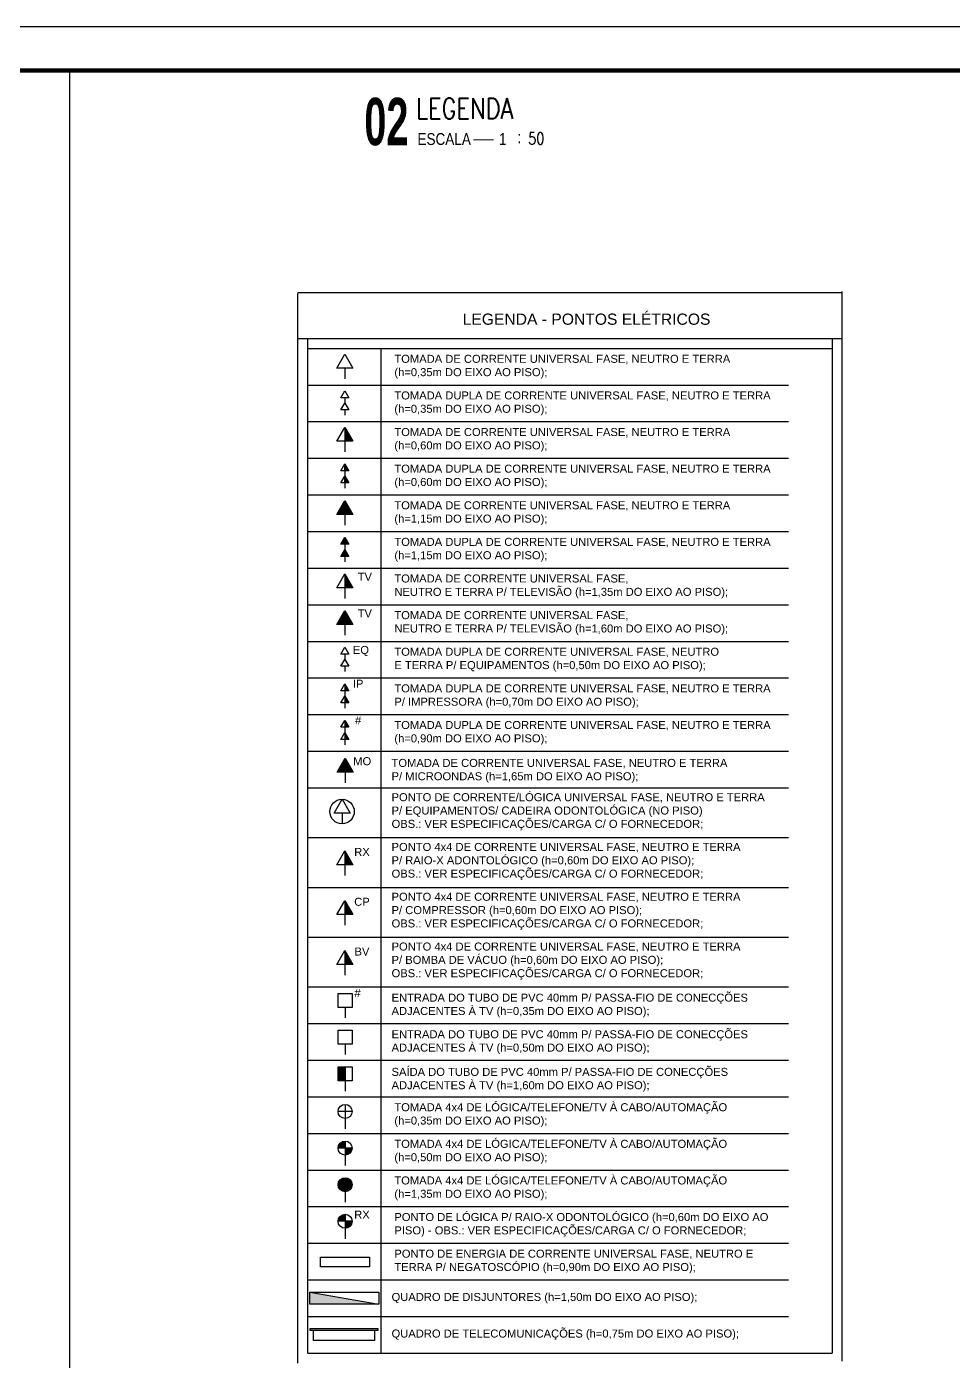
# Model space of a CAD drawing. Header units: millimetres. Extents: x 3040 to 3208, y 298 to 357.
# Drawn here: x 3165.43 to 3186.57, y 326.83 to 357.26 of the extents above; entities that cross this region are included whole.
import ezdxf
from ezdxf.enums import TextEntityAlignment as Align

# ---------------------------------------------------------------- set-up
doc = ezdxf.new("R2010")
doc.units = ezdxf.units.MM
doc.header["$MEASUREMENT"] = 0
doc.layers.get('0').update_dxf_attribs({"linetype": 'CONTINUOUS'})
for name, color, linetype in [('-HIDRO', 8, 'CONTINUOUS'), ('CABO-ILUM', 3, 'CONTINUOUS'), ('E-txt-g', 3, 'CONTINUOUS'), ('E-TXT-Y', 2, 'CONTINUOUS'), ("LINHA - PROJETU'S", 1, 'CONTINUOUS'), ('PL3', 3, 'CONTINUOUS'), ('Pontos Elétricos', 3, 'CONTINUOUS'), ('Pontos Elétricos e Luminotécnica', 3, 'CONTINUOUS'), ("PRANCHA - PROJETU'S", 7, 'CONTINUOUS'), ('TEXTO', 2, 'CONTINUOUS')]:
    doc.layers.add(name, color=color, linetype=linetype)
doc.layers.add('E-Txt-W', color=7, linetype='CONTINUOUS', lineweight=20)
doc.styles.add('ARIAL', font='arial.ttf', dxfattribs={"height": 2})
doc.styles.add('F2', font='ARIALN.TTF')
doc.styles.add('REG140', font='romans.shx', dxfattribs={"width": 0.8, "height": 0.35})
doc.styles.add('REG80', font='romans.shx', dxfattribs={"width": 0.8, "height": 0.2})
doc.styles.add('SANSSERIF2', font='sanssb__.ttf', dxfattribs={"width": 0.8})

# ---------------------------------------------------------------- blocks, each defined once
blk = doc.blocks.new('Tomada Média')
at = {"layer": 'PL3'}
blk.add_line((0, 0.08), (0, 0), dxfattribs=at)
blk.add_lwpolyline([(-0.06, 0.08), (0, 0.184), (0.06, 0.08)], close=True, dxfattribs=at)
blk = doc.blocks.new('ADFSGASDFG')
at = {"layer": "PRANCHA - PROJETU'S", "color": 1}
blk.add_lwpolyline([(276.578, 47.946), (360.678, 47.946), (360.678, 107.346), (276.578, 107.346)], close=True, dxfattribs=at)
at = {"layer": "PRANCHA - PROJETU'S", "color": 4, "const_width": 0.1}
blk.add_lwpolyline([(279.078, 106.346), (359.678, 106.346), (359.678, 48.946), (279.078, 48.946)], close=True, dxfattribs=at)
blk = doc.blocks.new('IND_DES')
at = {"layer": 'E-Txt-W', "color": 7}
blk.add_line((0.027, -0.243), (0.198, -0.243), dxfattribs=at)
at = {"layer": 'E-txt-g', "color": 7, "style": 'F2'}
for s, p in [('ESCALA', (-0.446, -0.286)), ('1', (0.243, -0.286)), (':', (0.399, -0.271))]:
    blk.add_text(s, height=0.1, dxfattribs=at).set_placement(p)
blk.add_attdef('ESCALA', (0.49, -0.281), '', height=0.1, dxfattribs=at)
at = {"layer": 'E-Txt-W', "color": 6, "style": 'F2'}
blk.add_attdef('00', text='', height=0.4, dxfattribs=at).set_placement((-0.708, -0.288), align=Align.CENTER)
at = {"layer": 'E-TXT-Y', "color": 7, "style": 'F2'}
for tag, p in [('PROJETO', (-0.456, 0.183)), ('DESENHO', (-0.458, -0.066))]:
    blk.add_attdef(tag, p, '', height=0.175, dxfattribs=at)

msp = doc.modelspace()

# ---------------------------------------------------------------- hatches: boundary and pattern name
at = {"layer": 'Pontos Elétricos'}
h = msp.add_hatch(color=251, dxfattribs=at)
h.dxf.hatch_style = 1
h.paths.add_polyline_path([(3172.687, 348.125), (3172.687, 347.81), (3172.869, 347.81)])
for points in [[(3172.687, 347.139), (3172.778, 347.139), (3172.687, 347.296)], [(3172.687, 346.859), (3172.778, 346.859), (3172.687, 347.017)], [(3172.687, 346.455), (3172.505, 346.14), (3172.869, 346.14)], [(3172.687, 345.62), (3172.596, 345.462), (3172.778, 345.462)], [(3172.687, 345.341), (3172.596, 345.183), (3172.778, 345.183)], [(3172.687, 343.95), (3172.505, 343.634), (3172.869, 343.634)], [(3172.687, 342.122), (3172.778, 342.122), (3172.687, 342.28)], [(3172.687, 341.843), (3172.778, 341.843), (3172.687, 342)], [(3172.687, 341.287), (3172.778, 341.287), (3172.687, 341.445)], [(3172.687, 341.007), (3172.778, 341.007), (3172.687, 341.165)], [(3172.693, 340.58), (3172.51, 340.264), (3172.875, 340.264)]]:
    msp.add_hatch(color=251, dxfattribs=at).paths.add_polyline_path(points)
h = msp.add_hatch(color=251, dxfattribs=at)
h.dxf.hatch_style = 1
h.paths.add_polyline_path([(3172.687, 344.785), (3172.687, 344.469), (3172.869, 344.469)])
h = msp.add_hatch(color=251, dxfattribs=at)
h.dxf.hatch_style = 1
h.paths.add_polyline_path([(3172.687, 338.467), (3172.687, 338.151), (3172.869, 338.151)])
h = msp.add_hatch(color=251, dxfattribs=at)
h.dxf.hatch_style = 1
h.paths.add_polyline_path([(3172.687, 337.331), (3172.687, 337.016), (3172.869, 337.016)])
h = msp.add_hatch(color=251, dxfattribs=at)
h.dxf.hatch_style = 1
h.paths.add_polyline_path([(3172.687, 336.196), (3172.687, 335.88), (3172.869, 335.88)])
h = msp.add_hatch(color=251, dxfattribs=at)
h.dxf.hatch_style = 1
h.paths.add_polyline_path([(3172.533, 333.546), (3172.693, 333.546), (3172.693, 333.227), (3172.533, 333.227)])
h = msp.add_hatch(color=251, dxfattribs=at)
h.paths.add_polyline_path([(3172.693, 331.85, 0.414214), (3172.533, 331.691), (3172.693, 331.691)])
h.paths.add_polyline_path([(3172.693, 331.691), (3172.693, 331.531, 0.414214), (3172.852, 331.691)])
h = msp.add_hatch(color=251, dxfattribs=at)
h.paths.add_polyline_path([(3172.693, 331.015, 0.414214), (3172.533, 330.856), (3172.693, 330.856)])
h.paths.add_polyline_path([(3172.693, 330.856), (3172.693, 330.696, 0.414214), (3172.852, 330.856)])
h = msp.add_hatch(color=251, dxfattribs=at)
h.paths.add_polyline_path([(3172.693, 331.015, -0.414214), (3172.852, 330.856), (3172.693, 330.856)])
h.paths.add_polyline_path([(3172.693, 330.856), (3172.693, 330.696, -0.414214), (3172.533, 330.856)])
h = msp.add_hatch(color=251, dxfattribs=at)
h.paths.add_polyline_path([(3172.693, 330.18, 0.414214), (3172.533, 330.021), (3172.693, 330.021)])
h.paths.add_polyline_path([(3172.693, 330.021), (3172.693, 329.861, 0.414214), (3172.852, 330.021)])
at = {"layer": 'Pontos Elétricos e Luminotécnica'}
msp.add_hatch(color=254, dxfattribs=at).paths.add_polyline_path([(3173.459, 328.132), (3171.887, 328.402), (3171.887, 328.132)])

# ---------------------------------------------------------------- linework, layer by layer
at = {"layer": '-HIDRO'}
msp.add_line((3171.839, 327.015), (3171.839, 350.156), dxfattribs=at)
at = {"color": 5}
for p, q in [((3171.612, 351.203), (3184.034, 351.203)), ((3171.612, 326.787), (3171.612, 351.181)), ((3184.034, 326.828), (3184.034, 351.222)), ((3171.612, 350.156), (3184.034, 350.156)), ((3184.034, 327.056), (3184.034, 350.197))]:
    msp.add_line(p, q, dxfattribs=at)
at = {"color": 250}
for p, q in [((3183.806, 350.156), (3183.806, 327.015)), ((3171.839, 349.928), (3183.806, 349.928)), ((3173.509, 349.928), (3173.509, 327.015)), ((3171.839, 349.093), (3182.811, 349.093)), ((3171.839, 348.258), (3182.811, 348.258)), ((3171.839, 347.423), (3182.811, 347.423)), ((3171.839, 346.588), (3182.811, 346.588)), ((3171.839, 345.753), (3182.811, 345.753)), ((3171.839, 344.917), (3182.811, 344.917)), ((3171.839, 344.082), (3182.811, 344.082)), ((3171.839, 343.247), (3182.811, 343.247)), ((3171.839, 342.412), (3182.811, 342.412)), ((3171.839, 341.577), (3182.811, 341.577)), ((3171.839, 340.742), (3182.811, 340.742)), ((3171.839, 339.907), (3182.811, 339.907)), ((3171.839, 338.772), (3182.811, 338.772)), ((3171.839, 337.636), (3182.811, 337.636)), ((3171.839, 336.501), (3182.811, 336.501)), ((3171.839, 335.366), (3182.811, 335.366)), ((3171.839, 334.531), (3182.811, 334.531)), ((3171.839, 333.695), (3182.811, 333.695)), ((3171.839, 332.86), (3182.811, 332.86)), ((3171.839, 332.025), (3182.811, 332.025)), ((3171.839, 331.19), (3182.811, 331.19)), ((3171.839, 330.355), (3182.811, 330.355)), ((3171.839, 329.52), (3182.811, 329.52)), ((3171.839, 328.685), (3182.811, 328.685)), ((3171.839, 327.85), (3182.811, 327.85)), ((3171.839, 327.015), (3183.806, 327.015))]:
    msp.add_line(p, q, dxfattribs=at)
at = {"layer": "LINHA - PROJETU'S", "color": 1, "const_width": 0.03}
msp.add_lwpolyline([(3166.412, 298.865), (3166.412, 356.265), (3166.412, 356.265)], dxfattribs=at)
at = {"layer": 'PL3'}
for p, q in [((3172.687, 348.125), (3172.687, 347.567)), ((3172.687, 344.785), (3172.687, 344.226)), ((3172.687, 338.467), (3172.687, 337.908)), ((3172.687, 337.331), (3172.687, 336.773)), ((3172.687, 336.196), (3172.687, 335.637))]:
    msp.add_line(p, q, dxfattribs=at)
for points in [[(3172.505, 347.81), (3172.687, 348.125), (3172.869, 347.81)], [(3172.505, 344.469), (3172.687, 344.785), (3172.869, 344.469)], [(3172.505, 338.151), (3172.687, 338.467), (3172.869, 338.151)], [(3172.505, 337.016), (3172.687, 337.331), (3172.869, 337.016)], [(3172.505, 335.88), (3172.687, 336.196), (3172.869, 335.88)]]:
    msp.add_lwpolyline(points, close=True, dxfattribs=at)
at = {"layer": 'Pontos Elétricos'}
for p, q in [((3172.687, 347.139), (3172.687, 347.296)), ((3172.687, 346.859), (3172.687, 347.017)), ((3172.687, 342.28), (3172.687, 341.721)), ((3172.687, 341.445), (3172.687, 340.886)), ((3172.693, 334.897), (3172.693, 334.658)), ((3172.693, 334.062), (3172.693, 333.823)), ((3172.693, 333.546), (3172.693, 332.988)), ((3172.693, 332.685), (3172.693, 332.366)), ((3172.852, 332.526), (3172.533, 332.526)), ((3172.693, 332.366), (3172.693, 332.127)), ((3172.693, 331.85), (3172.693, 331.531)), ((3172.852, 331.691), (3172.533, 331.691)), ((3172.693, 331.531), (3172.693, 331.292)), ((3172.852, 330.856), (3172.533, 330.856)), ((3172.693, 331.015), (3172.693, 330.76)), ((3172.693, 330.76), (3172.693, 330.457)), ((3172.852, 330.021), (3172.533, 330.021)), ((3172.693, 330.18), (3172.693, 329.861)), ((3172.693, 329.861), (3172.693, 329.622))]:
    msp.add_line(p, q, dxfattribs=at)
at = {"layer": 'Pontos Elétricos', "ltscale": 10}
msp.add_line((3172.623, 339.33), (3172.623, 339.087), dxfattribs=at)
at = {"layer": 'Pontos Elétricos'}
for points in [[(3172.596, 342.122), (3172.687, 342.28), (3172.778, 342.122)], [(3172.596, 341.843), (3172.687, 342), (3172.778, 341.843)], [(3172.596, 341.287), (3172.687, 341.445), (3172.778, 341.287)], [(3172.596, 341.007), (3172.687, 341.165), (3172.778, 341.007)], [(3172.533, 335.216), (3172.852, 335.216), (3172.852, 334.897), (3172.533, 334.897)], [(3172.533, 334.381), (3172.852, 334.381), (3172.852, 334.062), (3172.533, 334.062)], [(3172.533, 333.546), (3172.852, 333.546), (3172.852, 333.227), (3172.533, 333.227)], [(3172.135, 329.201), (3173.248, 329.201), (3173.248, 328.981), (3172.135, 328.981)]]:
    msp.add_lwpolyline(points, close=True, dxfattribs=at)
at = {"layer": 'Pontos Elétricos', "ltscale": 10}
msp.add_lwpolyline([(3172.441, 339.33), (3172.623, 339.645), (3172.805, 339.33)], close=True, dxfattribs=at)
msp.add_circle((3172.623, 339.366), 0.279, dxfattribs=at)
at = {"layer": 'Pontos Elétricos'}
for centre in [(3172.693, 332.526), (3172.693, 331.691), (3172.693, 330.856), (3172.693, 330.021)]:
    msp.add_circle(centre, 0.16, dxfattribs=at)
at = {"layer": 'Pontos Elétricos e Luminotécnica'}
msp.add_line((3171.887, 328.402), (3173.459, 328.132), dxfattribs=at)
for points in [[(3173.459, 328.402), (3173.459, 328.132), (3171.887, 328.132), (3171.887, 328.402)], [(3173.445, 327.567), (3171.892, 327.567), (3171.892, 327.539), (3173.445, 327.539)]]:
    msp.add_lwpolyline(points, close=True, dxfattribs=at)
msp.add_lwpolyline([(3173.362, 327.539), (3173.362, 327.3), (3171.975, 327.3), (3171.975, 327.539)], dxfattribs=at)

# ---------------------------------------------------------------- block references
ref = msp.add_blockref('IND_DES', (3175.547, 355.34), dxfattribs=dict(xscale=2.699723250675219, yscale=2.699723250675219, zscale=2.699723250675219))
ref.add_attrib('00', '02', dxfattribs={"layer": 'E-Txt-W', "height": 1.0799, "style": 'SANSSERIF2', "width": 0.6}).set_placement((3173.635, 354.562), align=Align.CENTER)
ref.add_attrib('DESENHO', 'LEGENDA', (3174.31, 355.162), dxfattribs={"layer": 'E-TXT-Y', "height": 0.4725, "style": 'REG140', "width": 0.8})
ref.add_attrib('ESCALA', '50', (3176.869, 354.581), dxfattribs={"layer": 'CABO-ILUM', "height": 0.27, "style": 'REG80', "width": 0.8})
at = {"layer": 'Pontos Elétricos'}
for p, xscale, yscale, zscale in [((3172.687, 349.237), 3.036731852014626, 3.036731852014626, 3.036731852014626), ((3172.687, 348.681), 1.518365926007313, 1.518365926007313, 1.518365926007313), ((3172.687, 348.402), 1.518365926007313, 1.518365926007313, 1.518365926007313), ((3172.687, 347.017), 1.518365926007313, 1.518365926007313, 1.518365926007313), ((3172.687, 346.738), 1.518365926007313, 1.518365926007313, 1.518365926007313), ((3172.687, 345.897), 3.036731852014626, 3.036731852014626, 3.036731852014626), ((3172.687, 345.341), 1.518365926007313, 1.518365926007313, 1.518365926007313), ((3172.687, 345.062), 1.518365926007313, 1.518365926007313, 1.518365926007313), ((3172.687, 343.391), 3.036731852014626, 3.036731852014626, 3.036731852014626), ((3172.687, 342.836), 1.518365926007313, 1.518365926007313, 1.518365926007313), ((3172.687, 342.556), 1.518365926007313, 1.518365926007313, 1.518365926007313), ((3172.693, 340.021), 3.036731852014626, 3.036731852014626, 3.036731852014626)]:
    msp.add_blockref('Tomada Média', p, dxfattribs=dict(at, xscale=xscale, yscale=yscale, zscale=zscale))
at = {"layer": "PRANCHA - PROJETU'S", "color": 1}
msp.add_blockref('ADFSGASDFG', (2847.034, 249.919), dxfattribs=at)

# ---------------------------------------------------------------- texts
at = {"layer": 'Pontos Elétricos', "color": 4, "style": 'ARIAL'}
for s, height, p in [('TV', 0.1825, (3173.142, 344.628)), ('TV', 0.1825, (3173.142, 343.793)), ('EQ', 0.1825, (3173.054, 342.96)), ('IP', 0.1825, (3172.99, 342.19)), ('#', 0.183, (3172.99, 341.355)), ('MO', 0.1825, (3173.084, 340.423)), ('RX', 0.1825, (3173.078, 338.353)), ('CP', 0.1825, (3173.078, 337.217)), ('BV', 0.1825, (3173.078, 336.082)), ('#', 0.183, (3172.976, 335.137)), ('RX', 0.1825, (3173.078, 330.081))]:
    msp.add_text(s, height=height, dxfattribs=at).set_placement(p, align=Align.CENTER)
at = {"layer": 'TEXTO', "color": 2, "style": 'ARIAL'}
msp.add_text('LEGENDA - PONTOS ELÉTRICOS', height=0.25553, dxfattribs=at).set_placement((3178.202, 350.467), align=Align.CENTER)
at = {"layer": 'TEXTO', "char_height": 0.18252, "attachment_point": 4, "style": 'ARIAL'}
for s, insert in [('TOMADA DE CORRENTE UNIVERSAL FASE, NEUTRO E TERRA\\P(h=0,35m DO EIXO AO PISO);', (3173.817, 349.511)), ('TOMADA DUPLA DE CORRENTE UNIVERSAL FASE, NEUTRO E TERRA\\P(h=0,35m DO EIXO AO PISO);', (3173.817, 348.676)), ('TOMADA DE CORRENTE UNIVERSAL FASE, NEUTRO E TERRA\\P(h=0,60m DO EIXO AO PISO);', (3173.817, 347.841)), ('TOMADA DUPLA DE CORRENTE UNIVERSAL FASE, NEUTRO E TERRA\\P(h=0,60m DO EIXO AO PISO);', (3173.817, 347.006)), ('TOMADA DE CORRENTE UNIVERSAL FASE, NEUTRO E TERRA\\P(h=1,15m DO EIXO AO PISO);', (3173.817, 346.171)), ('TOMADA DUPLA DE CORRENTE UNIVERSAL FASE, NEUTRO E TERRA\\P(h=1,15m DO EIXO AO PISO);', (3173.817, 345.336)), ('TOMADA DE CORRENTE UNIVERSAL FASE,\\PNEUTRO E TERRA P/ TELEVISÃO (h=1,35m DO EIXO AO PISO);', (3173.817, 344.501)), ('TOMADA DE CORRENTE UNIVERSAL FASE,\\PNEUTRO E TERRA P/ TELEVISÃO (h=1,60m DO EIXO AO PISO);', (3173.817, 343.665)), ('TOMADA DUPLA DE CORRENTE UNIVERSAL FASE, NEUTRO\\PE TERRA P/ EQUIPAMENTOS (h=0,50m DO EIXO AO PISO);', (3173.817, 342.83)), ('TOMADA DUPLA DE CORRENTE UNIVERSAL FASE, NEUTRO E TERRA\\PP/ IMPRESSORA (h=0,70m DO EIXO AO PISO);', (3173.817, 341.995)), ('TOMADA DUPLA DE CORRENTE UNIVERSAL FASE, NEUTRO E TERRA\\P(h=0,90m DO EIXO AO PISO);', (3173.817, 341.16)), ('TOMADA DE CORRENTE UNIVERSAL FASE, NEUTRO E TERRA\\PP/ MICROONDAS (h=1,65m DO EIXO AO PISO);', (3173.753, 340.295)), ('PONTO DE CORRENTE/LÓGICA UNIVERSAL FASE, NEUTRO E TERRA\\PP/ EQUIPAMENTOS/ CADEIRA ODONTOLÓGICA (NO PISO)\\POBS.: VER ESPECIFICAÇÕES/CARGA C/ O FORNECEDOR;', (3173.753, 339.361)), ('ENTRADA DO TUBO DE PVC 40mm P/ PASSA-FIO DE CONECÇÕES\\PADJACENTES À TV (h=0,35m DO EIXO AO PISO);', (3173.753, 334.942)), ('ENTRADA DO TUBO DE PVC 40mm P/ PASSA-FIO DE CONECÇÕES\\PADJACENTES À TV (h=0,50m DO EIXO AO PISO);', (3173.753, 334.107)), ('SAÍDA DO TUBO DE PVC 40mm P/ PASSA-FIO DE CONECÇÕES\\PADJACENTES À TV (h=1,60m DO EIXO AO PISO);', (3173.753, 333.249)), ('PONTO DE ENERGIA DE CORRENTE UNIVERSAL FASE, NEUTRO E\\PTERRA P/ NEGATOSCÓPIO (h=0,90m DO EIXO AO PISO);', (3173.817, 329.103)), ('QUADRO DE DISJUNTORES (h=1,50m DO EIXO AO PISO);', (3173.753, 328.268)), ('QUADRO DE TELECOMUNICAÇÕES (h=0,75m DO EIXO AO PISO);', (3173.753, 327.433))]:
    msp.add_mtext(s, dxfattribs=dict(at, insert=insert))
for s, insert, width in [('PONTO 4x4 DE CORRENTE UNIVERSAL FASE, NEUTRO E TERRA P/ RAIO-X ADONTOLÓGICO (h=0,60m DO EIXO AO PISO);\\POBS.: VER ESPECIFICAÇÕES/CARGA C/ O FORNECEDOR;', (3173.753, 338.226), 7.97037), ('PONTO 4x4 DE CORRENTE UNIVERSAL FASE, NEUTRO E TERRA P/ COMPRESSOR (h=0,60m DO EIXO AO PISO);\\POBS.: VER ESPECIFICAÇÕES/CARGA C/ O FORNECEDOR;', (3173.753, 337.09), 7.97037), ('PONTO 4x4 DE CORRENTE UNIVERSAL FASE, NEUTRO E TERRA P/ BOMBA DE VÁCUO (h=0,60m DO EIXO AO PISO);\\POBS.: VER ESPECIFICAÇÕES/CARGA C/ O FORNECEDOR;', (3173.753, 335.955), 7.97037), ('TOMADA 4x4 DE LÓGICA/TELEFONE/TV À CABO/AUTOMAÇÃO\\P(h=0,35m DO EIXO AO PISO);', (3173.817, 332.443), 8.90814), ('TOMADA 4x4 DE LÓGICA/TELEFONE/TV À CABO/AUTOMAÇÃO\\P(h=0,50m DO EIXO AO PISO);', (3173.817, 331.608), 8.90814), ('TOMADA 4x4 DE LÓGICA/TELEFONE/TV À CABO/AUTOMAÇÃO\\P(h=1,35m DO EIXO AO PISO);', (3173.817, 330.773), 8.90814), ('PONTO DE LÓGICA P/ RAIO-X ODONTOLÓGICO (h=0,60m DO EIXO AO PISO) - OBS.: VER ESPECIFICAÇÕES/CARGA C/ O FORNECEDOR;', (3173.817, 329.938), 8.90814)]:
    msp.add_mtext(s, dxfattribs=dict(at, insert=insert, width=width))

doc.saveas('drawing.dxf')
